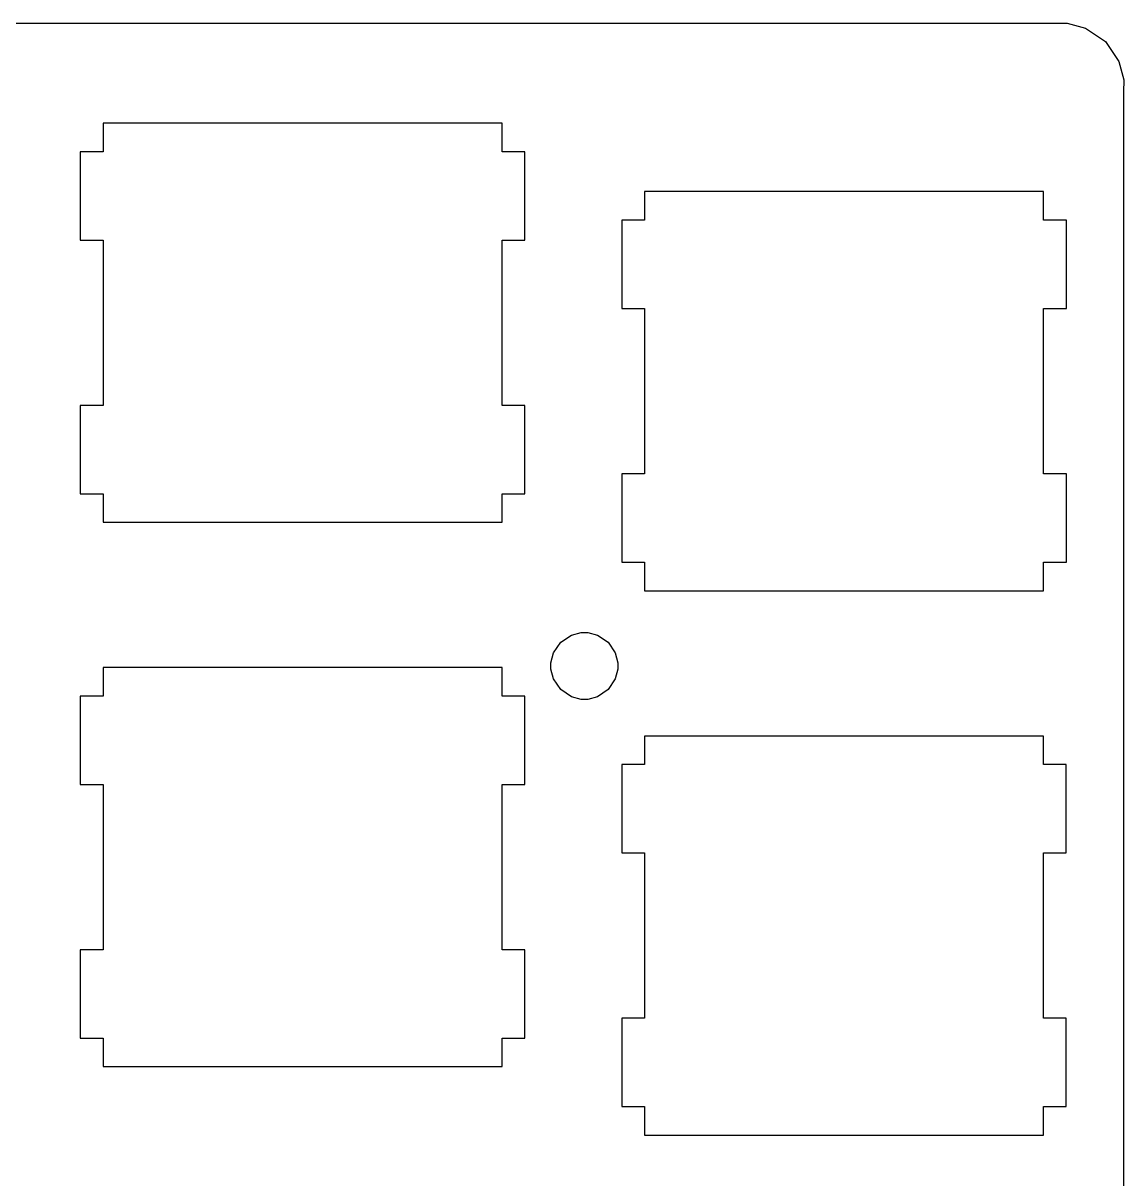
# Model space of a CAD drawing. Extents: x 0.43 to 6.04, y 4.86 to 9.05.
# Drawn here: x 3.425 to 4.946, y 7.453 to 9.049 of the extents above; entities that cross this region are included whole.
import ezdxf

# ---------------------------------------------------------------- set-up
doc = ezdxf.new("R2010")
doc.units = 0
for name, color, linetype in [('Line001', 7, 'CONTINUOUS'), ('Shape040', 7, 'CONTINUOUS'), ('Shape041', 7, 'CONTINUOUS'), ('Shape042', 7, 'CONTINUOUS'), ('Shape043', 7, 'CONTINUOUS'), ('Shape044', 7, 'CONTINUOUS'), ('Shape045', 7, 'CONTINUOUS'), ('Shape046', 7, 'CONTINUOUS'), ('Shape047', 7, 'CONTINUOUS'), ('Shape048', 7, 'CONTINUOUS'), ('Shape049', 7, 'CONTINUOUS'), ('Shape050', 7, 'CONTINUOUS'), ('Shape051', 7, 'CONTINUOUS'), ('Shape052', 7, 'CONTINUOUS'), ('Shape053', 7, 'CONTINUOUS'), ('Shape054', 7, 'CONTINUOUS'), ('Shape055', 7, 'CONTINUOUS'), ('Shape056', 7, 'CONTINUOUS'), ('Shape057', 7, 'CONTINUOUS'), ('Shape058', 7, 'CONTINUOUS'), ('Shape059', 7, 'CONTINUOUS'), ('Shape060', 7, 'CONTINUOUS'), ('Shape061', 7, 'CONTINUOUS'), ('Shape062', 7, 'CONTINUOUS'), ('Shape063', 7, 'CONTINUOUS'), ('Shape064', 7, 'CONTINUOUS'), ('Shape065', 7, 'CONTINUOUS'), ('Shape066', 7, 'CONTINUOUS'), ('Shape067', 7, 'CONTINUOUS'), ('Shape068', 7, 'CONTINUOUS'), ('Shape069', 7, 'CONTINUOUS'), ('Shape070', 7, 'CONTINUOUS'), ('Shape071', 7, 'CONTINUOUS'), ('Shape072', 7, 'CONTINUOUS'), ('Shape073', 7, 'CONTINUOUS'), ('Shape074', 7, 'CONTINUOUS'), ('Shape075', 7, 'CONTINUOUS'), ('Shape076', 7, 'CONTINUOUS'), ('Shape077', 7, 'CONTINUOUS'), ('Shape078', 7, 'CONTINUOUS'), ('Shape079', 7, 'CONTINUOUS'), ('Shape120', 7, 'CONTINUOUS'), ('Shape121', 7, 'CONTINUOUS'), ('Shape122', 7, 'CONTINUOUS'), ('Shape123', 7, 'CONTINUOUS'), ('Shape124', 7, 'CONTINUOUS'), ('Shape125', 7, 'CONTINUOUS'), ('Shape126', 7, 'CONTINUOUS'), ('Shape127', 7, 'CONTINUOUS'), ('Shape128', 7, 'CONTINUOUS'), ('Shape129', 7, 'CONTINUOUS'), ('Shape130', 7, 'CONTINUOUS'), ('Shape131', 7, 'CONTINUOUS'), ('Shape132', 7, 'CONTINUOUS'), ('Shape133', 7, 'CONTINUOUS'), ('Shape134', 7, 'CONTINUOUS'), ('Shape135', 7, 'CONTINUOUS'), ('Shape136', 7, 'CONTINUOUS'), ('Shape137', 7, 'CONTINUOUS'), ('Shape138', 7, 'CONTINUOUS'), ('Shape139', 7, 'CONTINUOUS'), ('Shape140', 7, 'CONTINUOUS'), ('Shape141', 7, 'CONTINUOUS'), ('Shape142', 7, 'CONTINUOUS'), ('Shape143', 7, 'CONTINUOUS'), ('Shape144', 7, 'CONTINUOUS'), ('Shape145', 7, 'CONTINUOUS'), ('Shape146', 7, 'CONTINUOUS'), ('Shape147', 7, 'CONTINUOUS'), ('Shape148', 7, 'CONTINUOUS'), ('Shape149', 7, 'CONTINUOUS'), ('Shape150', 7, 'CONTINUOUS'), ('Shape151', 7, 'CONTINUOUS'), ('Shape152', 7, 'CONTINUOUS'), ('Shape153', 7, 'CONTINUOUS'), ('Shape154', 7, 'CONTINUOUS'), ('Shape155', 7, 'CONTINUOUS'), ('Shape156', 7, 'CONTINUOUS'), ('Shape157', 7, 'CONTINUOUS'), ('Shape158', 7, 'CONTINUOUS'), ('Shape159', 7, 'CONTINUOUS'), ('Shape580', 7, 'CONTINUOUS'), ('Shape581', 7, 'CONTINUOUS'), ('Shape582', 7, 'CONTINUOUS'), ('Shape583', 7, 'CONTINUOUS'), ('Shape584', 7, 'CONTINUOUS'), ('Shape585', 7, 'CONTINUOUS'), ('Shape586', 7, 'CONTINUOUS'), ('Shape587', 7, 'CONTINUOUS'), ('Shape588', 7, 'CONTINUOUS'), ('Shape589', 7, 'CONTINUOUS'), ('Shape590', 7, 'CONTINUOUS'), ('Shape591', 7, 'CONTINUOUS'), ('Shape592', 7, 'CONTINUOUS'), ('Shape593', 7, 'CONTINUOUS'), ('Shape594', 7, 'CONTINUOUS'), ('Shape595', 7, 'CONTINUOUS'), ('Shape596', 7, 'CONTINUOUS'), ('Shape597', 7, 'CONTINUOUS'), ('Shape598', 7, 'CONTINUOUS'), ('Shape599', 7, 'CONTINUOUS'), ('Shape600', 7, 'CONTINUOUS'), ('Shape601', 7, 'CONTINUOUS'), ('Shape602', 7, 'CONTINUOUS'), ('Shape603', 7, 'CONTINUOUS'), ('Shape743', 7, 'CONTINUOUS'), ('Shape757', 7, 'CONTINUOUS'), ('Shape758', 7, 'CONTINUOUS'), ('Shape759', 7, 'CONTINUOUS'), ('Shape760', 7, 'CONTINUOUS'), ('Shape761', 7, 'CONTINUOUS'), ('Shape762', 7, 'CONTINUOUS'), ('Shape763', 7, 'CONTINUOUS')]:
    doc.layers.add(name, color=color, linetype=linetype)

msp = doc.modelspace()

# ---------------------------------------------------------------- linework, layer by layer
at = {"layer": 'Line001'}
msp.add_line((4.28901, 9.04937), (4.85906, 9.04937), dxfattribs=at)
at = {"layer": 'Shape040'}
msp.add_line((4.28347, 8.06456), (4.28347, 8.02518), dxfattribs=at)
at = {"layer": 'Shape041'}
msp.add_line((4.28347, 8.02518), (4.25196, 8.02518), dxfattribs=at)
at = {"layer": 'Shape042'}
msp.add_line((4.25196, 8.02518), (4.25196, 7.90315), dxfattribs=at)
at = {"layer": 'Shape043'}
msp.add_line((4.25196, 7.90315), (4.28347, 7.90315), dxfattribs=at)
at = {"layer": 'Shape044'}
msp.add_line((4.28347, 7.90315), (4.28347, 7.67481), dxfattribs=at)
at = {"layer": 'Shape045'}
msp.add_line((4.28347, 7.67481), (4.25196, 7.67481), dxfattribs=at)
at = {"layer": 'Shape046'}
msp.add_line((4.25196, 7.67481), (4.25196, 7.55274), dxfattribs=at)
at = {"layer": 'Shape047'}
msp.add_line((4.25196, 7.55274), (4.28347, 7.55274), dxfattribs=at)
at = {"layer": 'Shape048'}
msp.add_line((4.28347, 7.55274), (4.28347, 7.51335), dxfattribs=at)
at = {"layer": 'Shape049'}
msp.add_line((4.28347, 7.51335), (4.83464, 7.51335), dxfattribs=at)
at = {"layer": 'Shape050'}
msp.add_line((4.83464, 7.51335), (4.83464, 7.55274), dxfattribs=at)
at = {"layer": 'Shape051'}
msp.add_line((4.83464, 7.55274), (4.8661, 7.55274), dxfattribs=at)
at = {"layer": 'Shape052'}
msp.add_line((4.8661, 7.55274), (4.8661, 7.67481), dxfattribs=at)
at = {"layer": 'Shape053'}
msp.add_line((4.8661, 7.67481), (4.83464, 7.67481), dxfattribs=at)
at = {"layer": 'Shape054'}
msp.add_line((4.83464, 7.67481), (4.83464, 7.90315), dxfattribs=at)
at = {"layer": 'Shape055'}
msp.add_line((4.83464, 7.90315), (4.8661, 7.90315), dxfattribs=at)
at = {"layer": 'Shape056'}
msp.add_line((4.8661, 7.90315), (4.8661, 8.02518), dxfattribs=at)
at = {"layer": 'Shape057'}
msp.add_line((4.8661, 8.02518), (4.83464, 8.02518), dxfattribs=at)
at = {"layer": 'Shape058'}
msp.add_line((4.83464, 8.02518), (4.83464, 8.06456), dxfattribs=at)
at = {"layer": 'Shape059'}
msp.add_line((4.83464, 8.06456), (4.28347, 8.06456), dxfattribs=at)
at = {"layer": 'Shape060'}
msp.add_line((4.28353, 8.81657), (4.28353, 8.77718), dxfattribs=at)
at = {"layer": 'Shape061'}
msp.add_line((4.28353, 8.77718), (4.25201, 8.77718), dxfattribs=at)
at = {"layer": 'Shape062'}
msp.add_line((4.25201, 8.77718), (4.25201, 8.65517), dxfattribs=at)
at = {"layer": 'Shape063'}
msp.add_line((4.25201, 8.65517), (4.28353, 8.65517), dxfattribs=at)
at = {"layer": 'Shape064'}
msp.add_line((4.28353, 8.65517), (4.28353, 8.42681), dxfattribs=at)
at = {"layer": 'Shape065'}
msp.add_line((4.28353, 8.42681), (4.25201, 8.42681), dxfattribs=at)
at = {"layer": 'Shape066'}
msp.add_line((4.25201, 8.42681), (4.25201, 8.30474), dxfattribs=at)
at = {"layer": 'Shape067'}
msp.add_line((4.25201, 8.30474), (4.28353, 8.30474), dxfattribs=at)
at = {"layer": 'Shape068'}
msp.add_line((4.28353, 8.30474), (4.28353, 8.26535), dxfattribs=at)
at = {"layer": 'Shape069'}
msp.add_line((4.28353, 8.26535), (4.83469, 8.26535), dxfattribs=at)
at = {"layer": 'Shape070'}
msp.add_line((4.83469, 8.26535), (4.83469, 8.30474), dxfattribs=at)
at = {"layer": 'Shape071'}
msp.add_line((4.83469, 8.30474), (4.86615, 8.30474), dxfattribs=at)
at = {"layer": 'Shape072'}
msp.add_line((4.86615, 8.30474), (4.86615, 8.42681), dxfattribs=at)
at = {"layer": 'Shape073'}
msp.add_line((4.86615, 8.42681), (4.83469, 8.42681), dxfattribs=at)
at = {"layer": 'Shape074'}
msp.add_line((4.83469, 8.42681), (4.83469, 8.65517), dxfattribs=at)
at = {"layer": 'Shape075'}
msp.add_line((4.83469, 8.65517), (4.86615, 8.65517), dxfattribs=at)
at = {"layer": 'Shape076'}
msp.add_line((4.86615, 8.65517), (4.86615, 8.77718), dxfattribs=at)
at = {"layer": 'Shape077'}
msp.add_line((4.86615, 8.77718), (4.83469, 8.77718), dxfattribs=at)
at = {"layer": 'Shape078'}
msp.add_line((4.83469, 8.77718), (4.83469, 8.81657), dxfattribs=at)
at = {"layer": 'Shape079'}
msp.add_line((4.83469, 8.81657), (4.28353, 8.81657), dxfattribs=at)
at = {"layer": 'Shape120'}
msp.add_line((3.53543, 8.15907), (3.53543, 8.11968), dxfattribs=at)
at = {"layer": 'Shape121'}
msp.add_line((3.53543, 8.11968), (3.5039, 8.11968), dxfattribs=at)
at = {"layer": 'Shape122'}
msp.add_line((3.5039, 8.11968), (3.5039, 7.99767), dxfattribs=at)
at = {"layer": 'Shape123'}
msp.add_line((3.5039, 7.99767), (3.53543, 7.99767), dxfattribs=at)
at = {"layer": 'Shape124'}
msp.add_line((3.53543, 7.99767), (3.53543, 7.76932), dxfattribs=at)
at = {"layer": 'Shape125'}
msp.add_line((3.53543, 7.76932), (3.5039, 7.76932), dxfattribs=at)
at = {"layer": 'Shape126'}
msp.add_line((3.5039, 7.76932), (3.5039, 7.64725), dxfattribs=at)
at = {"layer": 'Shape127'}
msp.add_line((3.5039, 7.64725), (3.53543, 7.64725), dxfattribs=at)
at = {"layer": 'Shape128'}
msp.add_line((3.53543, 7.64725), (3.53543, 7.60786), dxfattribs=at)
at = {"layer": 'Shape129'}
msp.add_line((3.53543, 7.60786), (4.08658, 7.60786), dxfattribs=at)
at = {"layer": 'Shape130'}
msp.add_line((4.08658, 7.60786), (4.08658, 7.64725), dxfattribs=at)
at = {"layer": 'Shape131'}
msp.add_line((4.08658, 7.64725), (4.11806, 7.64725), dxfattribs=at)
at = {"layer": 'Shape132'}
msp.add_line((4.11806, 7.64725), (4.11806, 7.76932), dxfattribs=at)
at = {"layer": 'Shape133'}
msp.add_line((4.11806, 7.76932), (4.08658, 7.76932), dxfattribs=at)
at = {"layer": 'Shape134'}
msp.add_line((4.08658, 7.76932), (4.08658, 7.99767), dxfattribs=at)
at = {"layer": 'Shape135'}
msp.add_line((4.08658, 7.99767), (4.11806, 7.99767), dxfattribs=at)
at = {"layer": 'Shape136'}
msp.add_line((4.11806, 7.99767), (4.11806, 8.11968), dxfattribs=at)
at = {"layer": 'Shape137'}
msp.add_line((4.11806, 8.11968), (4.08658, 8.11968), dxfattribs=at)
at = {"layer": 'Shape138'}
msp.add_line((4.08658, 8.11968), (4.08658, 8.15907), dxfattribs=at)
at = {"layer": 'Shape139'}
msp.add_line((4.08658, 8.15907), (3.53543, 8.15907), dxfattribs=at)
at = {"layer": 'Shape140'}
msp.add_line((3.53549, 8.91108), (3.53549, 8.87169), dxfattribs=at)
at = {"layer": 'Shape141'}
msp.add_line((3.53549, 8.87169), (3.50396, 8.87169), dxfattribs=at)
at = {"layer": 'Shape142'}
msp.add_line((3.50396, 8.87169), (3.50396, 8.74968), dxfattribs=at)
at = {"layer": 'Shape143'}
msp.add_line((3.50396, 8.74968), (3.53549, 8.74968), dxfattribs=at)
at = {"layer": 'Shape144'}
msp.add_line((3.53549, 8.74968), (3.53549, 8.52132), dxfattribs=at)
at = {"layer": 'Shape145'}
msp.add_line((3.53549, 8.52132), (3.50396, 8.52132), dxfattribs=at)
at = {"layer": 'Shape146'}
msp.add_line((3.50396, 8.52132), (3.50396, 8.39925), dxfattribs=at)
at = {"layer": 'Shape147'}
msp.add_line((3.50396, 8.39925), (3.53549, 8.39925), dxfattribs=at)
at = {"layer": 'Shape148'}
msp.add_line((3.53549, 8.39925), (3.53549, 8.35986), dxfattribs=at)
at = {"layer": 'Shape149'}
msp.add_line((3.53549, 8.35986), (4.08664, 8.35986), dxfattribs=at)
at = {"layer": 'Shape150'}
msp.add_line((4.08664, 8.35986), (4.08664, 8.39925), dxfattribs=at)
at = {"layer": 'Shape151'}
msp.add_line((4.08664, 8.39925), (4.11811, 8.39925), dxfattribs=at)
at = {"layer": 'Shape152'}
msp.add_line((4.11811, 8.39925), (4.11811, 8.52132), dxfattribs=at)
at = {"layer": 'Shape153'}
msp.add_line((4.11811, 8.52132), (4.08664, 8.52132), dxfattribs=at)
at = {"layer": 'Shape154'}
msp.add_line((4.08664, 8.52132), (4.08664, 8.74968), dxfattribs=at)
at = {"layer": 'Shape155'}
msp.add_line((4.08664, 8.74968), (4.11811, 8.74968), dxfattribs=at)
at = {"layer": 'Shape156'}
msp.add_line((4.11811, 8.74968), (4.11811, 8.87169), dxfattribs=at)
at = {"layer": 'Shape157'}
msp.add_line((4.11811, 8.87169), (4.08664, 8.87169), dxfattribs=at)
at = {"layer": 'Shape158'}
msp.add_line((4.08664, 8.87169), (4.08664, 8.91108), dxfattribs=at)
at = {"layer": 'Shape159'}
msp.add_line((4.08664, 8.91108), (3.53549, 8.91108), dxfattribs=at)
at = {"layer": 'Shape580'}
msp.add_line((4.15424, 8.16135), (4.15424, 8.16585), dxfattribs=at)
at = {"layer": 'Shape581'}
msp.add_line((4.15424, 8.16585), (4.15788, 8.17936), dxfattribs=at)
at = {"layer": 'Shape582'}
msp.add_line((4.15788, 8.17936), (4.16775, 8.19401), dxfattribs=at)
at = {"layer": 'Shape583'}
msp.add_line((4.16775, 8.19401), (4.18246, 8.20394), dxfattribs=at)
at = {"layer": 'Shape584'}
msp.add_line((4.18246, 8.20394), (4.19596, 8.20751), dxfattribs=at)
at = {"layer": 'Shape585'}
msp.add_line((4.19596, 8.20751), (4.20047, 8.20751), dxfattribs=at)
at = {"layer": 'Shape586'}
msp.add_line((4.20047, 8.20751), (4.20492, 8.20751), dxfattribs=at)
at = {"layer": 'Shape587'}
msp.add_line((4.20492, 8.20751), (4.21843, 8.20394), dxfattribs=at)
at = {"layer": 'Shape588'}
msp.add_line((4.21843, 8.20394), (4.23313, 8.19401), dxfattribs=at)
at = {"layer": 'Shape589'}
msp.add_line((4.23313, 8.19401), (4.243, 8.17936), dxfattribs=at)
at = {"layer": 'Shape590'}
msp.add_line((4.243, 8.17936), (4.24669, 8.16585), dxfattribs=at)
at = {"layer": 'Shape591'}
msp.add_line((4.24669, 8.16585), (4.24669, 8.16135), dxfattribs=at)
at = {"layer": 'Shape592'}
msp.add_line((4.24669, 8.16135), (4.24669, 8.1569), dxfattribs=at)
at = {"layer": 'Shape593'}
msp.add_line((4.24669, 8.1569), (4.243, 8.14339), dxfattribs=at)
at = {"layer": 'Shape594'}
msp.add_line((4.243, 8.14339), (4.23313, 8.12864), dxfattribs=at)
at = {"layer": 'Shape595'}
msp.add_line((4.23313, 8.12864), (4.21843, 8.11876), dxfattribs=at)
at = {"layer": 'Shape596'}
msp.add_line((4.21843, 8.11876), (4.20492, 8.11507), dxfattribs=at)
at = {"layer": 'Shape597'}
msp.add_line((4.20492, 8.11507), (4.20047, 8.11507), dxfattribs=at)
at = {"layer": 'Shape598'}
msp.add_line((4.20047, 8.11507), (4.19596, 8.11507), dxfattribs=at)
at = {"layer": 'Shape599'}
msp.add_line((4.19596, 8.11507), (4.18246, 8.11876), dxfattribs=at)
at = {"layer": 'Shape600'}
msp.add_line((4.18246, 8.11876), (4.16775, 8.12864), dxfattribs=at)
at = {"layer": 'Shape601'}
msp.add_line((4.16775, 8.12864), (4.15788, 8.14339), dxfattribs=at)
at = {"layer": 'Shape602'}
msp.add_line((4.15788, 8.14339), (4.15424, 8.1569), dxfattribs=at)
at = {"layer": 'Shape603'}
msp.add_line((4.15424, 8.1569), (4.15424, 8.16135), dxfattribs=at)
at = {"layer": 'Shape743'}
msp.add_line((2.71853, 9.04937), (4.28901, 9.04937), dxfattribs=at)
at = {"layer": 'Shape757'}
msp.add_line((4.85906, 9.04937), (4.86746, 9.04937), dxfattribs=at)
at = {"layer": 'Shape758'}
msp.add_line((4.86746, 9.04937), (4.89274, 9.04258), dxfattribs=at)
at = {"layer": 'Shape759'}
msp.add_line((4.89274, 9.04258), (4.92025, 9.02403), dxfattribs=at)
at = {"layer": 'Shape760'}
msp.add_line((4.92025, 9.02403), (4.93881, 8.99653), dxfattribs=at)
at = {"layer": 'Shape761'}
msp.add_line((4.93881, 8.99653), (4.94564, 8.97119), dxfattribs=at)
at = {"layer": 'Shape762'}
msp.add_line((4.94564, 8.97119), (4.94564, 8.96272), dxfattribs=at)
at = {"layer": 'Shape763'}
msp.add_line((4.94564, 7.15733), (4.94564, 8.96218), dxfattribs=at)

doc.saveas('drawing.dxf')
